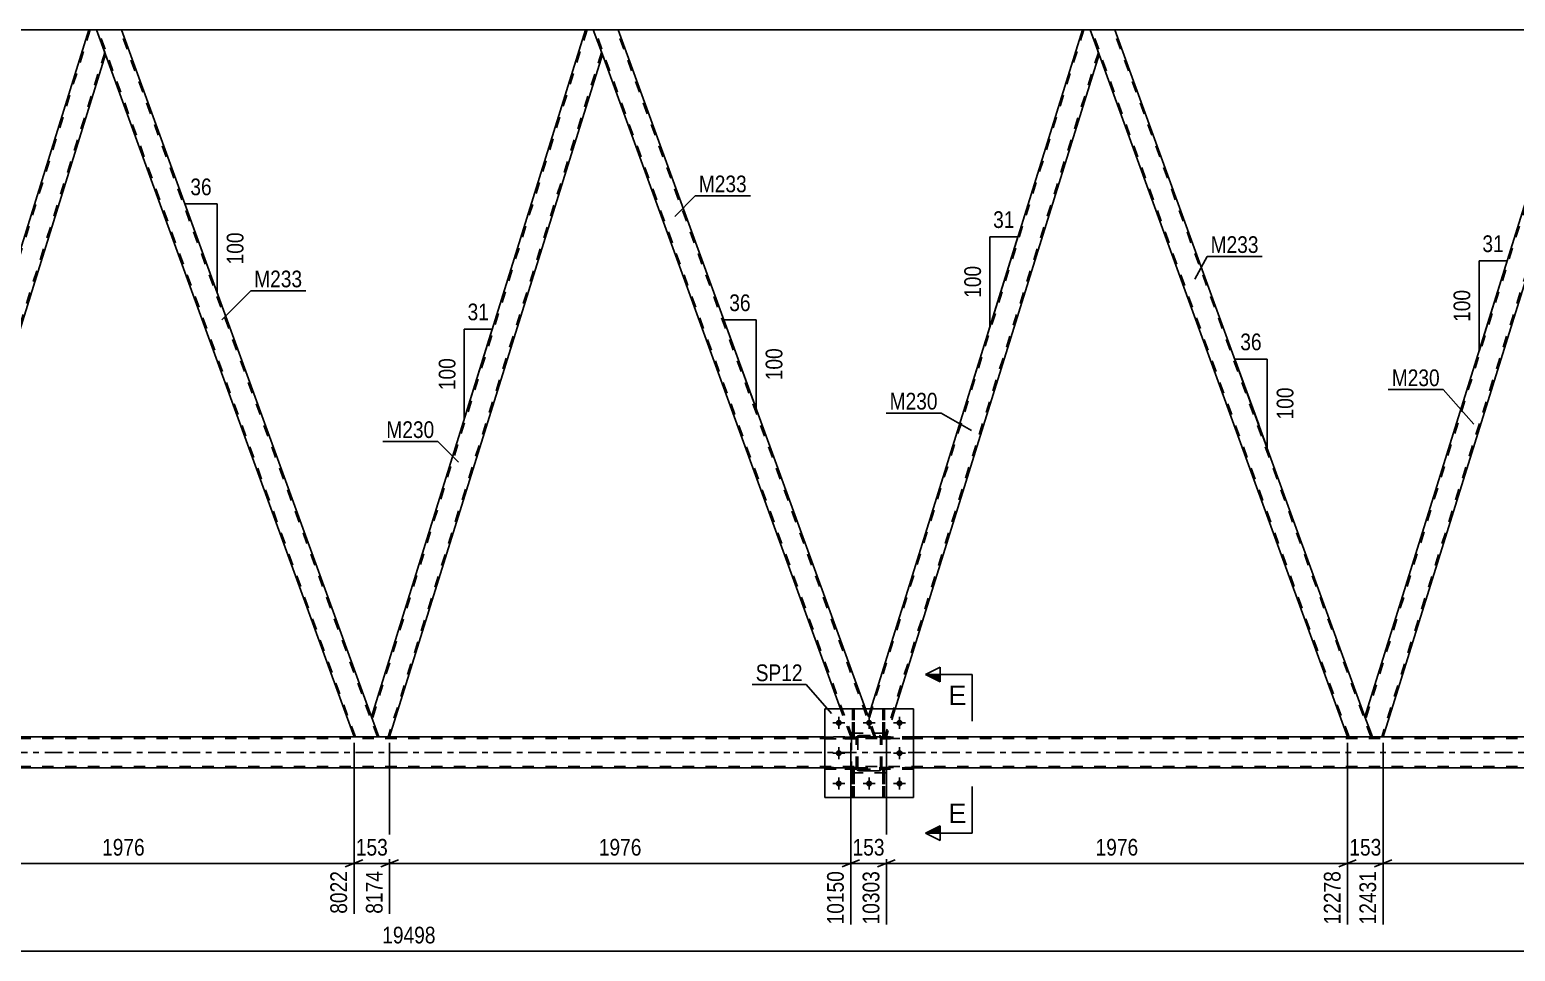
# Model space of a CAD drawing. Header units: millimetres. Extents: x 0 to 841, y 0 to 594.
# Drawn here: x 346.2 to 600.8, y 294.3 to 452.3 of the extents above; entities that cross this region are included whole.
import ezdxf

# ---------------------------------------------------------------- set-up
doc = ezdxf.new("R2010")
doc.units = ezdxf.units.MM
doc.linetypes.add('DXK_LINE_DOT2', pattern=[3.9198, 1.9599, -1.9599])
doc.linetypes.add('DXK_LINE_DOT3', pattern=[5.9187, 2.979, -0.9799, 0.9799, -0.9799])
doc.styles.add('Arial', font='ARIAL.TTF', dxfattribs={"height": 0.2})
doc.styles.add('Arial Narrow', font='ARIALN.TTF', dxfattribs={"height": 0.2})

# ---------------------------------------------------------------- blocks, each defined once
blk = doc.blocks.new('Part-389786769-2456 - 2334')
at = {"color": 2, "linetype": 'Continuous'}
for p, q in [((356.36, 452.26), (319.66, 334.51)), ((357.68, 452.26), (356.36, 452.26)), ((359.23, 448.01), (357.68, 452.26)), ((359.23, 448.01), (322.77, 331.04)), ((320.92, 331.04), (319.66, 334.51)), ((319.66, 334.51), (319.66, 334.51))]:
    blk.add_line(p, q, dxfattribs=at)
at = {"color": 7, "linetype": 'DXK_LINE_DOT2'}
for p, q in [((356.61, 452.26), (319.79, 334.14)), ((359.09, 448.38), (322.51, 331.04)), ((320.92, 331.04), (319.66, 334.51)), ((322.77, 331.04), (320.92, 331.04)), ((322.26, 331.04), (320.92, 331.04)), ((322.62, 331.04), (322.26, 331.04))]:
    blk.add_line(p, q, dxfattribs=at)
blk = doc.blocks.new('Part-389786769-2392 - 2334')
at = {"color": 2, "linetype": 'Continuous'}
for p, q in [((497.68, 335.86), (482.48, 335.86)), ((482.48, 320.66), (482.48, 335.86)), ((497.68, 320.66), (497.68, 335.86)), ((497.68, 320.66), (482.48, 320.66))]:
    blk.add_line(p, q, dxfattribs=at)
blk = doc.blocks.new('Part-389786769-2345 - 2334')
at = {"color": 2, "linetype": 'Continuous'}
blk.add_line((487.21, 335.87), (487.53, 335.87), dxfattribs=at)
at = {"color": 7, "linetype": 'DXK_LINE_DOT2'}
for p, q in [((487.21, 331.62), (487.21, 335.87)), ((487.21, 331.02), (487.21, 335.86)), ((487.53, 335.87), (487.53, 331.62)), ((487.53, 335.86), (487.53, 331.02)), ((487.21, 331.02), (487.21, 331.62)), ((487.21, 331.62), (487.53, 331.62)), ((487.21, 331.02), (487.21, 331.02)), ((487.53, 331.02), (487.21, 331.02)), ((487.53, 331.62), (487.53, 331.02))]:
    blk.add_line(p, q, dxfattribs=at)
blk = doc.blocks.new('Part-389786769-2531 - 2334')
at = {"color": 7, "linetype": 'DXK_LINE_DOT2'}
for p, q in [((488.18, 331.23), (488.36, 331.26)), ((488.36, 331.26), (488.18, 331.23)), ((488.19, 330.95), (488.27, 331.01)), ((488.36, 331.02), (488.27, 331.01)), ((488.36, 331.26), (491.8, 331.26)), ((488.36, 331.26), (488.36, 331.26)), ((488.36, 331.26), (491.8, 331.26)), ((488.36, 331.02), (491.8, 331.02)), ((488.36, 331.02), (488.36, 331.02)), ((488.36, 331.02), (491.8, 331.02)), ((491.8, 331.26), (491.8, 331.26)), ((491.8, 331.26), (491.99, 331.23)), ((491.99, 331.23), (491.8, 331.26)), ((491.8, 331.02), (491.8, 331.02)), ((491.8, 331.02), (491.89, 331.01)), ((491.89, 331.01), (491.8, 331.02)), ((491.89, 331.01), (491.97, 330.95)), ((491.97, 330.95), (491.89, 331.01)), ((487.88, 330.78), (487.92, 330.97)), ((487.92, 330.97), (487.88, 330.78)), ((487.88, 325.74), (487.88, 330.78)), ((487.88, 330.78), (487.88, 330.78)), ((487.88, 325.74), (487.88, 330.78)), ((488.12, 330.78), (488.14, 330.88)), ((488.14, 330.88), (488.12, 330.78)), ((488.12, 325.74), (488.12, 330.78)), ((488.12, 330.78), (488.12, 330.78)), ((488.12, 330.78), (488.12, 325.74)), ((488.14, 330.88), (488.19, 330.95)), ((488.19, 330.95), (488.14, 330.88)), ((491.97, 330.95), (492.02, 330.88)), ((492.02, 330.88), (491.97, 330.95)), ((492.02, 330.88), (492.04, 330.78)), ((492.04, 330.78), (492.02, 330.88)), ((492.04, 325.74), (492.04, 330.78)), ((492.04, 330.78), (492.04, 330.78)), ((492.04, 325.74), (492.04, 330.78)), ((492.25, 330.97), (492.28, 330.78)), ((492.28, 330.78), (492.25, 330.97)), ((492.28, 325.74), (492.28, 330.78)), ((492.28, 330.78), (492.28, 330.78)), ((492.28, 325.74), (492.28, 330.78)), ((487.88, 325.74), (487.88, 325.74)), ((487.92, 325.56), (487.88, 325.74)), ((487.88, 325.74), (487.92, 325.56)), ((488.12, 325.74), (488.12, 325.74)), ((488.14, 325.65), (488.12, 325.74)), ((488.12, 325.74), (488.14, 325.65)), ((488.19, 325.58), (488.14, 325.65)), ((488.14, 325.65), (488.19, 325.58)), ((488.36, 325.26), (488.18, 325.3)), ((488.18, 325.3), (488.36, 325.26)), ((488.27, 325.52), (488.19, 325.58)), ((488.19, 325.58), (488.27, 325.52)), ((488.36, 325.5), (488.27, 325.52)), ((488.27, 325.52), (488.36, 325.5)), ((488.36, 325.5), (491.8, 325.5)), ((488.36, 325.5), (488.36, 325.5)), ((488.36, 325.5), (491.8, 325.5)), ((488.36, 325.26), (491.8, 325.26)), ((488.36, 325.26), (488.36, 325.26)), ((491.8, 325.26), (488.36, 325.26)), ((491.89, 325.52), (491.8, 325.5)), ((491.8, 325.5), (491.8, 325.5)), ((491.99, 325.3), (491.8, 325.26)), ((491.8, 325.26), (491.99, 325.3)), ((491.8, 325.26), (491.8, 325.26)), ((491.97, 325.58), (491.89, 325.52)), ((492.02, 325.65), (491.97, 325.58)), ((491.97, 325.58), (492.02, 325.65)), ((492.04, 325.74), (492.02, 325.65)), ((492.02, 325.65), (492.04, 325.74)), ((492.04, 325.74), (492.04, 325.74)), ((492.28, 325.74), (492.25, 325.56)), ((492.25, 325.56), (492.28, 325.74)), ((492.28, 325.74), (492.28, 325.74))]:
    blk.add_line(p, q, dxfattribs=at)
at = {"color": 7, "linetype": 'DXK_LINE_DOT3'}
blk.add_line((490.08, 328.26), (490.08, 328.26), dxfattribs=at)
at = {"color": 7, "linetype": 'DXK_LINE_DOT2'}
for centre, start, end in [((488.36, 330.78), 112.5, 157.5), ((488.36, 330.78), 112.5, 157.5), ((491.8, 330.78), 22.5, 67.5), ((491.8, 330.78), 22.5, 67.5), ((488.36, 325.74), 202.5, 247.5), ((488.36, 325.74), 202.5, 247.5), ((491.8, 325.74), 292.5, 337.5), ((491.8, 325.74), 292.5, 337.5)]:
    blk.add_arc(centre, 0.48, start, end, dxfattribs=at)
blk = doc.blocks.new('Part-389786769-2341 - 2334')
at = {"color": 7, "linetype": 'DXK_LINE_DOT2'}
for p, q in [((487.53, 331.03), (482.48, 331.03)), ((482.48, 331.03), (482.48, 330.71)), ((487.88, 331.03), (487.28, 331.03)), ((487.28, 330.71), (487.28, 331.03)), ((487.88, 330.71), (487.88, 331.03)), ((487.88, 330.71), (487.88, 331.03)), ((482.48, 330.71), (487.88, 330.71)), ((487.28, 330.71), (487.88, 330.71))]:
    blk.add_line(p, q, dxfattribs=at)
blk = doc.blocks.new('Part-389786769-2342 - 2334')
at = {"color": 7, "linetype": 'DXK_LINE_DOT2'}
for p, q in [((487.88, 325.83), (482.48, 325.83)), ((482.48, 325.83), (482.48, 325.51)), ((482.48, 325.51), (487.88, 325.51)), ((487.28, 325.83), (487.88, 325.83)), ((487.28, 325.51), (487.28, 325.83)), ((487.28, 325.51), (487.88, 325.51)), ((487.88, 325.51), (487.88, 325.83)), ((487.88, 325.51), (487.88, 325.83))]:
    blk.add_line(p, q, dxfattribs=at)
blk = doc.blocks.new('Part-389786769-2348 - 2334')
at = {"color": 2, "linetype": 'Continuous'}
blk.add_line((492.41, 335.87), (492.73, 335.87), dxfattribs=at)
at = {"color": 7, "linetype": 'DXK_LINE_DOT2'}
for p, q in [((492.41, 331.62), (492.41, 335.87)), ((492.41, 331.02), (492.41, 335.86)), ((492.73, 335.87), (492.73, 331.62)), ((492.73, 335.86), (492.73, 331.02)), ((492.41, 331.02), (492.41, 331.62)), ((492.41, 331.62), (492.73, 331.62)), ((492.41, 331.02), (492.41, 331.02)), ((492.73, 331.02), (492.41, 331.02)), ((492.73, 331.62), (492.73, 331.02))]:
    blk.add_line(p, q, dxfattribs=at)
blk = doc.blocks.new('Part-389786769-2351 - 2334')
at = {"color": 7, "linetype": 'DXK_LINE_DOT2'}
for p, q in [((487.53, 325.5), (487.21, 325.5)), ((487.21, 324.9), (487.21, 325.5)), ((487.21, 320.67), (487.21, 325.5)), ((487.53, 324.9), (487.21, 324.9)), ((487.21, 320.67), (487.21, 324.9)), ((487.53, 325.5), (487.53, 325.5)), ((487.53, 325.5), (487.53, 324.9)), ((487.53, 320.67), (487.53, 325.5)), ((487.53, 324.9), (487.53, 320.67)), ((487.53, 320.67), (487.21, 320.67))]:
    blk.add_line(p, q, dxfattribs=at)
blk = doc.blocks.new('Part-389786769-2353 - 2334')
at = {"color": 7, "linetype": 'DXK_LINE_DOT2'}
for p, q in [((497.68, 331.03), (492.28, 331.03)), ((492.28, 330.71), (492.28, 331.03)), ((492.28, 330.71), (492.28, 331.03)), ((492.88, 330.71), (492.88, 331.03)), ((497.68, 331.03), (497.68, 330.71)), ((492.88, 330.71), (492.28, 330.71)), ((497.68, 330.71), (492.28, 330.71))]:
    blk.add_line(p, q, dxfattribs=at)
blk = doc.blocks.new('Part-389786769-2354 - 2334')
at = {"color": 7, "linetype": 'DXK_LINE_DOT2'}
for p, q in [((492.88, 325.83), (492.28, 325.83)), ((492.28, 325.83), (497.68, 325.83)), ((492.28, 325.51), (492.28, 325.83)), ((492.28, 325.51), (492.28, 325.83)), ((492.88, 325.51), (492.28, 325.51)), ((497.68, 325.51), (492.28, 325.51)), ((492.88, 325.51), (492.88, 325.83)), ((497.68, 325.83), (497.68, 325.51))]:
    blk.add_line(p, q, dxfattribs=at)
blk = doc.blocks.new('Part-389786769-2355 - 2334')
at = {"color": 7, "linetype": 'DXK_LINE_DOT2'}
for p, q in [((487.88, 331.03), (482.48, 331.03)), ((482.48, 331.03), (482.48, 330.71)), ((487.28, 330.71), (487.28, 331.03)), ((487.88, 330.71), (487.88, 331.03)), ((487.88, 330.71), (487.88, 331.03)), ((487.88, 330.71), (482.48, 330.71))]:
    blk.add_line(p, q, dxfattribs=at)
blk = doc.blocks.new('Part-389786769-2486 - 2334')
at = {"color": 7, "linetype": 'DXK_LINE_DOT2'}
for p, q in [((487.08, 324.87), (487.08, 331.67)), ((487.08, 331.67), (493.08, 331.67)), ((493.08, 324.87), (493.08, 331.67)), ((487.08, 324.87), (493.08, 324.87))]:
    blk.add_line(p, q, dxfattribs=at)
blk = doc.blocks.new('Part-389786769-2422 - 2334')
at = {"color": 2, "linetype": 'Continuous'}
for p, q in [((482.48, 331.04), (242.27, 331.04)), ((652.75, 331.04), (497.68, 331.04)), ((482.48, 325.76), (242.27, 325.76)), ((652.75, 325.76), (497.68, 325.76))]:
    blk.add_line(p, q, dxfattribs=at)
at = {"color": 7, "linetype": 'DXK_LINE_DOT2'}
for p, q in [((497.68, 331.04), (482.48, 331.04)), ((765.82, 330.8), (94.28, 330.8)), ((765.82, 326), (94.28, 326)), ((497.68, 325.76), (482.48, 325.76))]:
    blk.add_line(p, q, dxfattribs=at)
at = {"color": 7, "linetype": 'DXK_LINE_DOT3'}
blk.add_line((94.28, 328.4), (765.82, 328.4), dxfattribs=at)
blk = doc.blocks.new('Part-389786769-2360 - 2334')
at = {"color": 7, "linetype": 'DXK_LINE_DOT2'}
for p, q in [((492.28, 325.51), (492.28, 325.83)), ((492.28, 325.83), (497.68, 325.83)), ((492.28, 325.51), (492.28, 325.83)), ((497.68, 325.51), (492.28, 325.51)), ((492.88, 325.51), (492.88, 325.83)), ((497.68, 325.83), (497.68, 325.51))]:
    blk.add_line(p, q, dxfattribs=at)
blk = doc.blocks.new('Part-389786769-2371 - 2334')
at = {"color": 2, "linetype": 'Continuous'}
for p, q in [((441.49, 452.26), (404.79, 334.51)), ((442.81, 452.26), (441.49, 452.26)), ((444.36, 448.01), (442.81, 452.26)), ((444.36, 448.01), (407.9, 331.04)), ((406.06, 331.04), (404.79, 334.51)), ((404.79, 334.51), (404.79, 334.51))]:
    blk.add_line(p, q, dxfattribs=at)
at = {"color": 7, "linetype": 'DXK_LINE_DOT2'}
for p, q in [((441.75, 452.26), (404.93, 334.14)), ((444.22, 448.38), (407.65, 331.04)), ((406.06, 331.04), (404.79, 334.51)), ((407.9, 331.04), (406.06, 331.04)), ((407.4, 331.04), (406.06, 331.04)), ((407.75, 331.04), (407.4, 331.04))]:
    blk.add_line(p, q, dxfattribs=at)
blk = doc.blocks.new('Part-389786769-2376 - 2334')
at = {"color": 2, "linetype": 'Continuous'}
for p, q in [((447.07, 452.26), (442.81, 452.26)), ((489.43, 335.86), (447.07, 452.26)), ((485.18, 335.86), (444.36, 448.01))]:
    blk.add_line(p, q, dxfattribs=at)
at = {"color": 7, "linetype": 'DXK_LINE_DOT2'}
for p, q in [((442.81, 452.26), (444.36, 448.01)), ((487.19, 331.04), (443.07, 452.26)), ((490.93, 331.04), (446.81, 452.26)), ((486.93, 331.04), (485.18, 335.86)), ((491.19, 331.04), (489.43, 335.86)), ((491.19, 331.04), (486.93, 331.04)), ((490.68, 331.04), (487.44, 331.04))]:
    blk.add_line(p, q, dxfattribs=at)
blk = doc.blocks.new('Part-389786769-2377 - 2334')
at = {"color": 7, "linetype": 'DXK_LINE_DOT2'}
for p, q in [((482.48, 335.86), (497.68, 335.86)), ((482.48, 335.86), (482.48, 320.66)), ((497.68, 335.86), (497.68, 320.66)), ((482.48, 320.66), (497.68, 320.66))]:
    blk.add_line(p, q, dxfattribs=at)
blk = doc.blocks.new('Part-389786769-2393 - 2334')
at = {"color": 7, "linetype": 'DXK_LINE_DOT2'}
for p, q in [((492.28, 330.71), (492.28, 331.03)), ((492.28, 331.03), (497.68, 331.03)), ((492.28, 330.71), (492.28, 331.03)), ((492.88, 330.71), (492.88, 331.03)), ((497.68, 331.03), (497.68, 330.71)), ((497.68, 330.71), (492.28, 330.71))]:
    blk.add_line(p, q, dxfattribs=at)
blk = doc.blocks.new('Part-389786769-2507 - 2334')
at = {"color": 2, "linetype": 'Continuous'}
for p, q in [((532.2, 452.26), (527.95, 452.26)), ((575.06, 334.51), (532.2, 452.26)), ((572.07, 331.04), (529.49, 448.01))]:
    blk.add_line(p, q, dxfattribs=at)
at = {"color": 7, "linetype": 'DXK_LINE_DOT2'}
for p, q in [((527.95, 452.26), (529.49, 448.01)), ((572.32, 331.04), (528.2, 452.26)), ((576.07, 331.04), (531.95, 452.26)), ((576.32, 331.04), (575.06, 334.51)), ((576.32, 331.04), (572.07, 331.04)), ((575.81, 331.04), (572.58, 331.04))]:
    blk.add_line(p, q, dxfattribs=at)
blk = doc.blocks.new('Part-389786769-2443 - 2334')
at = {"color": 2, "linetype": 'Continuous'}
for p, q in [((611.76, 452.26), (575.06, 334.51)), ((613.08, 452.26), (611.76, 452.26)), ((614.63, 448.01), (613.08, 452.26)), ((614.63, 448.01), (578.17, 331.04)), ((576.32, 331.04), (575.06, 334.51)), ((575.06, 334.51), (575.06, 334.51))]:
    blk.add_line(p, q, dxfattribs=at)
at = {"color": 7, "linetype": 'DXK_LINE_DOT2'}
for p, q in [((612.01, 452.26), (575.2, 334.14)), ((614.49, 448.38), (577.92, 331.04)), ((576.32, 331.04), (575.06, 334.51)), ((578.17, 331.04), (576.32, 331.04)), ((577.67, 331.04), (576.32, 331.04)), ((578.02, 331.04), (577.67, 331.04))]:
    blk.add_line(p, q, dxfattribs=at)
blk = doc.blocks.new('Part-389786769-2451 - 2334')
at = {"color": 2, "linetype": 'Continuous'}
for p, q in [((361.93, 452.26), (357.68, 452.26)), ((404.79, 334.51), (361.93, 452.26)), ((401.8, 331.04), (359.23, 448.01))]:
    blk.add_line(p, q, dxfattribs=at)
at = {"color": 7, "linetype": 'DXK_LINE_DOT2'}
for p, q in [((357.68, 452.26), (359.23, 448.01)), ((402.05, 331.04), (357.93, 452.26)), ((405.8, 331.04), (361.68, 452.26)), ((406.06, 331.04), (404.79, 334.51)), ((406.06, 331.04), (401.8, 331.04)), ((405.54, 331.04), (402.31, 331.04))]:
    blk.add_line(p, q, dxfattribs=at)
blk = doc.blocks.new('Part-389786769-2535 - 2334')
at = {"color": 7, "linetype": 'DXK_LINE_DOT2'}
for p, q in [((492.41, 325.5), (492.41, 325.5)), ((492.41, 325.5), (492.41, 324.9)), ((492.41, 320.67), (492.41, 325.5)), ((492.41, 325.5), (492.73, 325.5)), ((492.41, 324.9), (492.41, 320.67)), ((492.41, 324.9), (492.73, 324.9)), ((492.73, 324.9), (492.73, 325.5)), ((492.73, 320.67), (492.73, 325.5)), ((492.73, 320.67), (492.73, 324.9)), ((492.41, 320.67), (492.73, 320.67))]:
    blk.add_line(p, q, dxfattribs=at)
blk = doc.blocks.new('Part-389786769-2484 - 2334')
at = {"color": 7, "linetype": 'DXK_LINE_DOT2'}
for p, q in [((488.18, 331.23), (488.36, 331.26)), ((488.36, 331.26), (488.18, 331.23)), ((488.19, 330.95), (488.27, 331.01)), ((488.36, 331.02), (488.27, 331.01)), ((488.36, 331.26), (491.8, 331.26)), ((488.36, 331.26), (488.36, 331.26)), ((488.36, 331.26), (491.8, 331.26)), ((488.36, 331.02), (491.8, 331.02)), ((488.36, 331.02), (488.36, 331.02)), ((488.36, 331.02), (491.8, 331.02)), ((491.8, 331.26), (491.8, 331.26)), ((491.8, 331.26), (491.99, 331.23)), ((491.99, 331.23), (491.8, 331.26)), ((491.8, 331.02), (491.8, 331.02)), ((491.8, 331.02), (491.89, 331.01)), ((491.89, 331.01), (491.8, 331.02)), ((491.89, 331.01), (491.97, 330.95)), ((491.97, 330.95), (491.89, 331.01)), ((487.88, 330.78), (487.92, 330.97)), ((487.92, 330.97), (487.88, 330.78)), ((487.88, 325.74), (487.88, 330.78)), ((487.88, 330.78), (487.88, 330.78)), ((487.88, 325.74), (487.88, 330.78)), ((488.12, 330.78), (488.14, 330.88)), ((488.14, 330.88), (488.12, 330.78)), ((488.12, 325.74), (488.12, 330.78)), ((488.12, 330.78), (488.12, 330.78)), ((488.12, 330.78), (488.12, 325.74)), ((488.14, 330.88), (488.19, 330.95)), ((488.19, 330.95), (488.14, 330.88)), ((491.97, 330.95), (492.02, 330.88)), ((492.02, 330.88), (491.97, 330.95)), ((492.02, 330.88), (492.04, 330.78)), ((492.04, 330.78), (492.02, 330.88)), ((492.04, 325.74), (492.04, 330.78)), ((492.04, 330.78), (492.04, 330.78)), ((492.04, 325.74), (492.04, 330.78)), ((492.25, 330.97), (492.28, 330.78)), ((492.28, 330.78), (492.25, 330.97)), ((492.28, 325.74), (492.28, 330.78)), ((492.28, 330.78), (492.28, 330.78)), ((492.28, 325.74), (492.28, 330.78)), ((487.88, 325.74), (487.88, 325.74)), ((487.92, 325.56), (487.88, 325.74)), ((487.88, 325.74), (487.92, 325.56)), ((488.12, 325.74), (488.12, 325.74)), ((488.14, 325.65), (488.12, 325.74)), ((488.12, 325.74), (488.14, 325.65)), ((488.19, 325.58), (488.14, 325.65)), ((488.14, 325.65), (488.19, 325.58)), ((488.36, 325.26), (488.18, 325.3)), ((488.18, 325.3), (488.36, 325.26)), ((488.27, 325.52), (488.19, 325.58)), ((488.19, 325.58), (488.27, 325.52)), ((488.36, 325.5), (488.27, 325.52)), ((488.27, 325.52), (488.36, 325.5)), ((488.36, 325.5), (491.8, 325.5)), ((488.36, 325.5), (488.36, 325.5)), ((488.36, 325.5), (491.8, 325.5)), ((488.36, 325.26), (491.8, 325.26)), ((488.36, 325.26), (488.36, 325.26)), ((491.8, 325.26), (488.36, 325.26)), ((491.89, 325.52), (491.8, 325.5)), ((491.8, 325.5), (491.8, 325.5)), ((491.99, 325.3), (491.8, 325.26)), ((491.8, 325.26), (491.99, 325.3)), ((491.8, 325.26), (491.8, 325.26)), ((491.97, 325.58), (491.89, 325.52)), ((492.02, 325.65), (491.97, 325.58)), ((491.97, 325.58), (492.02, 325.65)), ((492.04, 325.74), (492.02, 325.65)), ((492.02, 325.65), (492.04, 325.74)), ((492.04, 325.74), (492.04, 325.74)), ((492.28, 325.74), (492.25, 325.56)), ((492.25, 325.56), (492.28, 325.74)), ((492.28, 325.74), (492.28, 325.74))]:
    blk.add_line(p, q, dxfattribs=at)
at = {"color": 7, "linetype": 'DXK_LINE_DOT3'}
blk.add_line((490.08, 328.26), (490.08, 328.26), dxfattribs=at)
at = {"color": 7, "linetype": 'DXK_LINE_DOT2'}
for centre, start, end in [((488.36, 330.78), 112.5, 157.5), ((488.36, 330.78), 112.5, 157.5), ((491.8, 330.78), 22.5, 67.5), ((491.8, 330.78), 22.5, 67.5), ((488.36, 325.74), 202.5, 247.5), ((488.36, 325.74), 202.5, 247.5), ((491.8, 325.74), 292.5, 337.5), ((491.8, 325.74), 292.5, 337.5)]:
    blk.add_arc(centre, 0.48, start, end, dxfattribs=at)
blk = doc.blocks.new('Part-389786769-2485 - 2334')
at = {"color": 7, "linetype": 'DXK_LINE_DOT2'}
for p, q in [((487.08, 324.87), (487.08, 331.67)), ((487.08, 331.67), (493.08, 331.67)), ((493.08, 324.87), (493.08, 331.67)), ((487.08, 324.87), (493.08, 324.87))]:
    blk.add_line(p, q, dxfattribs=at)
blk = doc.blocks.new('Part-389786769-2512 - 2334')
at = {"color": 7, "linetype": 'DXK_LINE_DOT2'}
for p, q in [((526.88, 452.26), (490.06, 334.14)), ((529.36, 448.38), (492.78, 331.04)), ((489.93, 334.51), (490.35, 335.86)), ((491.19, 331.04), (489.93, 334.51)), ((491.19, 331.04), (489.93, 334.51)), ((494.54, 335.86), (493.03, 331.04)), ((493.03, 331.04), (491.19, 331.04)), ((492.53, 331.04), (491.19, 331.04)), ((492.89, 331.04), (492.53, 331.04))]:
    blk.add_line(p, q, dxfattribs=at)
at = {"color": 2, "linetype": 'Continuous'}
for p, q in [((526.63, 452.26), (490.35, 335.86)), ((527.95, 452.26), (526.63, 452.26)), ((529.49, 448.01), (527.95, 452.26)), ((529.49, 448.01), (494.54, 335.86))]:
    blk.add_line(p, q, dxfattribs=at)
blk = doc.blocks.new('Part-389786769-2513 - 2334')
at = {"color": 7, "linetype": 'DXK_LINE_DOT2'}
for p, q in [((487.88, 325.83), (482.48, 325.83)), ((482.48, 325.83), (482.48, 325.51)), ((487.88, 325.51), (482.48, 325.51)), ((487.28, 325.51), (487.28, 325.83)), ((487.88, 325.51), (487.88, 325.83)), ((487.88, 325.51), (487.88, 325.83))]:
    blk.add_line(p, q, dxfattribs=at)
blk = doc.blocks.new('Part-389786769-2518 - 2334')
at = {"color": 2, "linetype": 'Continuous'}
for p, q in [((356.36, 452.26), (276.8, 452.26)), ((441.49, 452.26), (361.93, 452.26)), ((526.63, 452.26), (447.07, 452.26)), ((611.76, 452.26), (532.2, 452.26))]:
    blk.add_line(p, q, dxfattribs=at)
at = {"color": 7, "linetype": 'DXK_LINE_DOT2'}
for p, q in [((361.93, 452.26), (356.36, 452.26)), ((447.07, 452.26), (441.49, 452.26)), ((532.2, 452.26), (526.63, 452.26))]:
    blk.add_line(p, q, dxfattribs=at)
blk = doc.blocks.new('Part-389786769-2538 - 2334')
at = {"color": 7, "linetype": 'DXK_LINE_DOT2'}
for p, q in [((487.21, 325.5), (487.21, 325.5)), ((487.21, 325.5), (487.21, 324.9)), ((487.21, 320.67), (487.21, 325.5)), ((487.21, 325.5), (487.53, 325.5)), ((487.21, 324.9), (487.21, 320.67)), ((487.21, 324.9), (487.53, 324.9)), ((487.53, 324.9), (487.53, 325.5)), ((487.53, 320.67), (487.53, 325.5)), ((487.53, 320.67), (487.53, 324.9)), ((487.21, 320.67), (487.53, 320.67))]:
    blk.add_line(p, q, dxfattribs=at)
blk = doc.blocks.new('Part-389786769-2541 - 2334')
at = {"color": 7, "linetype": 'DXK_LINE_DOT2'}
for p, q in [((492.73, 335.87), (492.41, 335.87)), ((492.41, 335.87), (492.41, 331.62)), ((492.41, 335.86), (492.41, 331.02)), ((492.73, 331.62), (492.73, 335.87)), ((492.73, 335.87), (492.73, 331.02)), ((492.73, 331.62), (492.41, 331.62)), ((492.41, 331.62), (492.41, 331.02)), ((492.73, 331.02), (492.41, 331.02)), ((492.73, 331.02), (492.73, 331.62)), ((492.73, 331.02), (492.73, 331.02))]:
    blk.add_line(p, q, dxfattribs=at)
blk = doc.blocks.new('Part-389786769-2544 - 2334')
at = {"color": 7, "linetype": 'DXK_LINE_DOT2'}
for p, q in [((487.53, 335.87), (487.21, 335.87)), ((487.21, 335.87), (487.21, 331.62)), ((487.21, 335.87), (487.21, 331.02)), ((487.53, 331.62), (487.53, 335.87)), ((487.53, 331.02), (487.53, 335.86)), ((487.53, 331.62), (487.21, 331.62)), ((487.21, 331.62), (487.21, 331.02)), ((487.53, 331.02), (487.21, 331.02)), ((487.53, 331.02), (487.53, 331.62)), ((487.53, 331.02), (487.53, 331.02))]:
    blk.add_line(p, q, dxfattribs=at)
blk = doc.blocks.new('Part-389786769-2552 - 2334')
at = {"color": 7, "linetype": 'DXK_LINE_DOT2'}
for p, q in [((492.73, 325.5), (492.41, 325.5)), ((492.41, 324.9), (492.41, 325.5)), ((492.41, 320.67), (492.41, 325.5)), ((492.73, 324.9), (492.41, 324.9)), ((492.41, 320.67), (492.41, 324.9)), ((492.73, 325.5), (492.73, 325.5)), ((492.73, 325.5), (492.73, 324.9)), ((492.73, 320.67), (492.73, 325.5)), ((492.73, 324.9), (492.73, 320.67)), ((492.73, 320.67), (492.41, 320.67))]:
    blk.add_line(p, q, dxfattribs=at)
blk = doc.blocks.new('Bolt-389786769-2591 - 2334')
at = {"color": 1, "linetype": 'Continuous'}
for p, q in [((484.88, 334.5), (484.88, 333.81)), ((490.08, 334.5), (490.08, 333.81)), ((495.28, 334.5), (495.28, 333.81)), ((483.84, 333.46), (484.53, 333.46)), ((484.88, 332.42), (484.88, 333.12)), ((485.92, 333.46), (485.23, 333.46)), ((489.04, 333.46), (489.73, 333.46)), ((490.08, 332.42), (490.08, 333.12)), ((491.12, 333.46), (490.43, 333.46)), ((494.24, 333.46), (494.93, 333.46)), ((495.28, 332.42), (495.28, 333.12)), ((496.32, 333.46), (495.63, 333.46)), ((484.88, 329.3), (484.88, 328.61)), ((495.28, 329.3), (495.28, 328.61)), ((483.84, 328.26), (484.53, 328.26)), ((484.88, 327.22), (484.88, 327.92)), ((485.92, 328.26), (485.23, 328.26)), ((494.24, 328.26), (494.93, 328.26)), ((495.28, 327.22), (495.28, 327.92)), ((496.32, 328.26), (495.63, 328.26)), ((484.88, 324.1), (484.88, 323.41)), ((490.08, 324.1), (490.08, 323.41)), ((495.28, 324.1), (495.28, 323.41)), ((483.84, 323.06), (484.53, 323.06)), ((484.88, 322.02), (484.88, 322.72)), ((485.92, 323.06), (485.23, 323.06)), ((489.04, 323.06), (489.73, 323.06)), ((490.08, 322.02), (490.08, 322.72)), ((491.12, 323.06), (490.43, 323.06)), ((494.24, 323.06), (494.93, 323.06)), ((495.28, 322.02), (495.28, 322.72)), ((496.32, 323.06), (495.63, 323.06))]:
    blk.add_line(p, q, dxfattribs=at)
blk = doc.blocks.new('Bolt-389786769-2592 - 2334')
at = {"linetype": 'Continuous'}
for points in [[(485.4, 333.46, -1), (484.36, 333.46, -1)], [(490.6, 333.46, -1), (489.56, 333.46, -1)], [(495.8, 333.46, -1), (494.76, 333.46, -1)], [(485.4, 328.26, -1), (484.36, 328.26, -1)], [(495.8, 328.26, -1), (494.76, 328.26, -1)], [(485.4, 323.06, -1), (484.36, 323.06, -1)], [(490.6, 323.06, -1), (489.56, 323.06, -1)], [(495.8, 323.06, -1), (494.76, 323.06, -1)]]:
    blk.add_hatch(color=1, dxfattribs=at).paths.add_polyline_path(points)
at = {"color": 1, "linetype": 'Continuous'}
for p, q in [((484.88, 334.5), (484.88, 332.42)), ((490.08, 334.5), (490.08, 332.42)), ((495.28, 334.5), (495.28, 332.42)), ((485.92, 333.46), (483.84, 333.46)), ((491.12, 333.46), (489.04, 333.46)), ((496.32, 333.46), (494.24, 333.46)), ((484.88, 329.3), (484.88, 327.22)), ((495.28, 329.3), (495.28, 327.22)), ((485.92, 328.26), (483.84, 328.26)), ((496.32, 328.26), (494.24, 328.26)), ((484.88, 324.1), (484.88, 322.02)), ((490.08, 324.1), (490.08, 322.02)), ((495.28, 324.1), (495.28, 322.02)), ((485.92, 323.06), (483.84, 323.06)), ((491.12, 323.06), (489.04, 323.06)), ((496.32, 323.06), (494.24, 323.06))]:
    blk.add_line(p, q, dxfattribs=at)
blk = doc.blocks.new('AngleDimension-389786769-10034 - 2334')
at = {"color": 7, "linetype": 'Continuous'}
for p, q in [((420.68, 400.96), (425.5, 400.96)), ((420.68, 385.49), (425.5, 400.96)), ((420.68, 385.49), (420.68, 400.96)), ((420.7, 385.55), (420.68, 385.49))]:
    blk.add_line(p, q, dxfattribs=at)
at = {"color": 0}
for points in [[(425.52, 401.86), (425.52, 406.06), (420.66, 406.06), (420.66, 401.86)], [(419.78, 396.57), (415.58, 396.57), (415.58, 389.88), (419.78, 389.88)]]:
    blk.add_wipeout(points, dxfattribs=at)
at = {"color": 3, "style": 'Arial Narrow'}
blk.add_text('31', height=2.863, dxfattribs=at).set_placement((421.26, 402.46))
blk.add_text('100', height=2.863, rotation=90.0002, dxfattribs=at).set_placement((419.18, 390.48))
blk = doc.blocks.new('StraightDimension-389786769-32025 - 2334')
at = {"color": 7, "linetype": 'Continuous'}
for p, q in [((572.07, 330.04), (572.07, 298.91)), ((578.17, 330.04), (578.17, 298.91)), ((570.57, 308.75), (573.57, 309.95)), ((572.07, 309.35), (578.17, 309.35)), ((579.67, 309.95), (576.67, 308.75))]:
    blk.add_line(p, q, dxfattribs=at)
at = {"color": 0}
blk.add_wipeout([(578.46, 310.1), (578.46, 314.3), (571.78, 314.3), (571.78, 310.1)], dxfattribs=at)
at = {"color": 0, "linetype": 'Continuous'}
blk.add_wipeout([(577.57, 308.65), (573.37, 308.65), (573.37, 298.31), (577.57, 298.31)], dxfattribs=at)
at = {"color": 3, "style": 'Arial Narrow'}
blk.add_text('153', height=2.863, dxfattribs=at).set_placement((572.38, 310.7))
at = {"color": 3, "linetype": 'Continuous', "style": 'Arial Narrow'}
blk.add_text('12431', height=2.863, rotation=90.0002, dxfattribs=at).set_placement((576.97, 298.91))
blk = doc.blocks.new('StraightDimension-389786769-32312 - 2334')
at = {"color": 7, "linetype": 'Continuous'}
blk.add_line((47.34, 294.3), (775.08, 294.3), dxfattribs=at)
at = {"color": 0}
blk.add_wipeout([(416.38, 295.05), (416.38, 299.25), (406.04, 299.25), (406.04, 295.05)], dxfattribs=at)
at = {"color": 3, "style": 'Arial Narrow'}
blk.add_text('19498', height=2.863, dxfattribs=at).set_placement((406.64, 295.65))
blk = doc.blocks.new('AngleDimension-389786769-10048 - 2334')
at = {"color": 7, "linetype": 'Continuous'}
for p, q in [((470.27, 388.51), (465.17, 402.53)), ((470.71, 402.53), (465.17, 402.53)), ((470.71, 387.31), (465.17, 402.53)), ((470.71, 387.31), (470.71, 402.53))]:
    blk.add_line(p, q, dxfattribs=at)
at = {"color": 0}
for points in [[(470.37, 403.43), (470.37, 407.63), (465.51, 407.63), (465.51, 403.43)], [(475.81, 398.26), (471.61, 398.26), (471.61, 391.58), (475.81, 391.58)]]:
    blk.add_wipeout(points, dxfattribs=at)
at = {"color": 3, "style": 'Arial Narrow'}
blk.add_text('36', height=2.863, dxfattribs=at).set_placement((466.11, 404.03))
blk.add_text('100', height=2.863, rotation=90.0002, dxfattribs=at).set_placement((475.21, 392.18))
blk = doc.blocks.new('AngleDimension-389786769-25480 - 2334')
at = {"color": 7, "linetype": 'Continuous'}
for p, q in [((556.84, 384.57), (552.75, 395.82)), ((558.29, 395.82), (552.75, 395.82)), ((558.29, 380.6), (552.75, 395.82)), ((558.29, 380.6), (558.29, 395.82))]:
    blk.add_line(p, q, dxfattribs=at)
at = {"color": 0}
for points in [[(557.95, 396.72), (557.95, 400.92), (553.09, 400.92), (553.09, 396.72)], [(563.39, 391.55), (559.19, 391.55), (559.19, 384.86), (563.39, 384.86)]]:
    blk.add_wipeout(points, dxfattribs=at)
at = {"color": 3, "style": 'Arial Narrow'}
blk.add_text('36', height=2.863, dxfattribs=at).set_placement((553.69, 397.32))
blk.add_text('100', height=2.863, rotation=90.0002, dxfattribs=at).set_placement((562.79, 385.46))
blk = doc.blocks.new('AngleDimension-389786769-10020 - 2334')
at = {"color": 7, "linetype": 'Continuous'}
for p, q in [((375.03, 416.27), (372.81, 422.39)), ((378.35, 422.39), (372.81, 422.39)), ((378.35, 407.17), (372.81, 422.39)), ((378.35, 407.17), (378.35, 422.39))]:
    blk.add_line(p, q, dxfattribs=at)
at = {"color": 0}
for points in [[(378.01, 423.29), (378.01, 427.49), (373.15, 427.49), (373.15, 423.29)], [(383.45, 418.12), (379.25, 418.12), (379.25, 411.44), (383.45, 411.44)]]:
    blk.add_wipeout(points, dxfattribs=at)
at = {"color": 3, "style": 'Arial Narrow'}
blk.add_text('36', height=2.863, dxfattribs=at).set_placement((373.75, 423.89))
blk.add_text('100', height=2.863, rotation=90.0002, dxfattribs=at).set_placement((382.85, 412.04))
blk = doc.blocks.new('AngleDimension-389786769-10062 - 2334')
at = {"color": 7, "linetype": 'Continuous'}
for p, q in [((510.75, 416.78), (515.57, 416.78)), ((510.75, 401.31), (515.57, 416.78)), ((510.75, 401.31), (510.75, 416.78)), ((508.11, 392.85), (510.75, 401.31))]:
    blk.add_line(p, q, dxfattribs=at)
at = {"color": 0}
for points in [[(515.59, 417.68), (515.59, 421.88), (510.73, 421.88), (510.73, 417.68)], [(509.85, 412.39), (505.65, 412.39), (505.65, 405.7), (509.85, 405.7)]]:
    blk.add_wipeout(points, dxfattribs=at)
at = {"color": 3, "style": 'Arial Narrow'}
blk.add_text('31', height=2.863, dxfattribs=at).set_placement((511.33, 418.28))
blk.add_text('100', height=2.863, rotation=90.0002, dxfattribs=at).set_placement((509.25, 406.3))
blk = doc.blocks.new('AngleDimension-389786769-25494 - 2334')
at = {"color": 7, "linetype": 'Continuous'}
for p, q in [((594.6, 412.65), (599.42, 412.65)), ((594.6, 397.18), (599.42, 412.65)), ((594.6, 397.18), (594.6, 412.65)), ((596.89, 404.56), (599.42, 412.65))]:
    blk.add_line(p, q, dxfattribs=at)
at = {"color": 0}
for points in [[(599.43, 413.55), (599.43, 417.75), (594.58, 417.75), (594.58, 413.55)], [(593.7, 408.26), (589.5, 408.26), (589.5, 401.58), (593.7, 401.58)]]:
    blk.add_wipeout(points, dxfattribs=at)
at = {"color": 3, "style": 'Arial Narrow'}
blk.add_text('31', height=2.863, dxfattribs=at).set_placement((595.18, 414.15))
blk.add_text('100', height=2.863, rotation=90.0002, dxfattribs=at).set_placement((593.1, 402.18))
blk = doc.blocks.new('StraightDimension-389786769-32024 - 2334')
at = {"color": 7, "linetype": 'Continuous'}
for p, q in [((578.17, 330.04), (578.17, 298.91)), ((657.2, 330.04), (657.2, 298.91)), ((579.67, 309.95), (576.67, 308.75)), ((578.17, 309.35), (657.2, 309.35)), ((655.7, 308.75), (658.7, 309.95))]:
    blk.add_line(p, q, dxfattribs=at)
at = {"color": 0}
blk.add_wipeout([(621.94, 310.1), (621.94, 314.3), (613.43, 314.3), (613.43, 310.1)], dxfattribs=at)
at = {"color": 0, "linetype": 'Continuous'}
blk.add_wipeout([(656.6, 308.65), (652.4, 308.65), (652.4, 298.31), (656.6, 298.31)], dxfattribs=at)
at = {"color": 3, "style": 'Arial Narrow'}
blk.add_text('1976', height=2.863, dxfattribs=at).set_placement((614.03, 310.7))
at = {"color": 3, "linetype": 'Continuous', "style": 'Arial Narrow'}
blk.add_text('14407', height=2.863, rotation=90.0002, dxfattribs=at).set_placement((656, 298.91))
blk = doc.blocks.new('StraightDimension-389786769-32026 - 2334')
at = {"color": 7, "linetype": 'Continuous'}
for p, q in [((493.03, 330.04), (493.03, 298.91)), ((572.07, 330.04), (572.07, 298.91)), ((494.53, 309.95), (491.53, 308.75)), ((493.03, 309.35), (572.07, 309.35)), ((570.57, 308.75), (573.57, 309.95))]:
    blk.add_line(p, q, dxfattribs=at)
at = {"color": 0}
blk.add_wipeout([(536.81, 310.1), (536.81, 314.3), (528.29, 314.3), (528.29, 310.1)], dxfattribs=at)
at = {"color": 0, "linetype": 'Continuous'}
blk.add_wipeout([(571.47, 308.65), (567.27, 308.65), (567.27, 298.31), (571.47, 298.31)], dxfattribs=at)
at = {"color": 3, "style": 'Arial Narrow'}
blk.add_text('1976', height=2.863, dxfattribs=at).set_placement((528.89, 310.7))
at = {"color": 3, "linetype": 'Continuous', "style": 'Arial Narrow'}
blk.add_text('12278', height=2.863, rotation=90.0002, dxfattribs=at).set_placement((570.87, 298.91))
blk = doc.blocks.new('StraightDimension-389786769-32027 - 2334')
at = {"color": 7, "linetype": 'Continuous'}
for p, q in [((486.93, 330.04), (486.93, 298.91)), ((493.03, 330.04), (493.03, 298.91)), ((485.43, 308.75), (488.43, 309.95)), ((486.93, 309.35), (493.03, 309.35)), ((494.53, 309.95), (491.53, 308.75))]:
    blk.add_line(p, q, dxfattribs=at)
at = {"color": 0}
blk.add_wipeout([(493.33, 310.1), (493.33, 314.3), (486.64, 314.3), (486.64, 310.1)], dxfattribs=at)
at = {"color": 0, "linetype": 'Continuous'}
blk.add_wipeout([(492.43, 308.65), (488.23, 308.65), (488.23, 298.31), (492.43, 298.31)], dxfattribs=at)
at = {"color": 3, "style": 'Arial Narrow'}
blk.add_text('153', height=2.863, dxfattribs=at).set_placement((487.24, 310.7))
at = {"color": 3, "linetype": 'Continuous', "style": 'Arial Narrow'}
blk.add_text('10303', height=2.863, rotation=90.0002, dxfattribs=at).set_placement((491.83, 298.91))
blk = doc.blocks.new('StraightDimension-389786769-32028 - 2334')
at = {"color": 7, "linetype": 'Continuous'}
for p, q in [((407.9, 330.04), (407.9, 300.74)), ((486.93, 330.04), (486.93, 298.91)), ((409.4, 309.95), (406.4, 308.75)), ((407.9, 309.35), (486.93, 309.35)), ((485.43, 308.75), (488.43, 309.95))]:
    blk.add_line(p, q, dxfattribs=at)
at = {"color": 0}
blk.add_wipeout([(451.67, 310.1), (451.67, 314.3), (443.16, 314.3), (443.16, 310.1)], dxfattribs=at)
at = {"color": 0, "linetype": 'Continuous'}
blk.add_wipeout([(486.33, 308.65), (482.13, 308.65), (482.13, 298.31), (486.33, 298.31)], dxfattribs=at)
at = {"color": 3, "style": 'Arial Narrow'}
blk.add_text('1976', height=2.863, dxfattribs=at).set_placement((443.76, 310.7))
at = {"color": 3, "linetype": 'Continuous', "style": 'Arial Narrow'}
blk.add_text('10150', height=2.863, rotation=90.0002, dxfattribs=at).set_placement((485.73, 298.91))
blk = doc.blocks.new('StraightDimension-389786769-32029 - 2334')
at = {"color": 7, "linetype": 'Continuous'}
for p, q in [((401.8, 330.04), (401.8, 300.74)), ((407.9, 330.04), (407.9, 300.74)), ((400.3, 308.75), (403.3, 309.95)), ((401.8, 309.35), (407.9, 309.35)), ((409.4, 309.95), (406.4, 308.75))]:
    blk.add_line(p, q, dxfattribs=at)
at = {"color": 0}
blk.add_wipeout([(408.19, 310.1), (408.19, 314.3), (401.51, 314.3), (401.51, 310.1)], dxfattribs=at)
at = {"color": 0, "linetype": 'Continuous'}
blk.add_wipeout([(407.3, 308.65), (403.1, 308.65), (403.1, 300.14), (407.3, 300.14)], dxfattribs=at)
at = {"color": 3, "style": 'Arial Narrow'}
blk.add_text('153', height=2.863, dxfattribs=at).set_placement((402.11, 310.7))
at = {"color": 3, "linetype": 'Continuous', "style": 'Arial Narrow'}
blk.add_text('8174', height=2.863, rotation=90.0002, dxfattribs=at).set_placement((406.7, 300.74))
blk = doc.blocks.new('StraightDimension-389786769-32030 - 2334')
at = {"color": 7, "linetype": 'Continuous'}
for p, q in [((322.77, 330.04), (322.77, 300.74)), ((401.8, 330.04), (401.8, 300.74)), ((324.27, 309.95), (321.27, 308.75)), ((322.77, 309.35), (401.8, 309.35)), ((400.3, 308.75), (403.3, 309.95))]:
    blk.add_line(p, q, dxfattribs=at)
at = {"color": 0}
blk.add_wipeout([(366.54, 310.1), (366.54, 314.3), (358.03, 314.3), (358.03, 310.1)], dxfattribs=at)
at = {"color": 0, "linetype": 'Continuous'}
blk.add_wipeout([(401.2, 308.65), (397, 308.65), (397, 300.14), (401.2, 300.14)], dxfattribs=at)
at = {"color": 3, "style": 'Arial Narrow'}
blk.add_text('1976', height=2.863, dxfattribs=at).set_placement((358.63, 310.7))
at = {"color": 3, "linetype": 'Continuous', "style": 'Arial Narrow'}
blk.add_text('8022', height=2.863, rotation=90.0002, dxfattribs=at).set_placement((400.6, 300.74))
blk = doc.blocks.new('Mark-389786769-2388 - 2334')
at = {"color": 0}
blk.add_wipeout([(478.68, 340.61), (478.68, 343.61), (470.64, 343.61), (470.64, 340.61)], dxfattribs=at)
blk.add_wipeout([(478.68, 340.61), (478.68, 343.61), (470.64, 343.61), (470.64, 340.61)], dxfattribs=at)
at = {"color": 30, "linetype": 'Continuous'}
for p in [(470.04, 340.01), (483.63, 335.07)]:
    blk.add_line(p, (479.28, 340.01), dxfattribs=at)
at = {"color": 3, "style": 'Arial Narrow'}
blk.add_text('SP12', height=2.863, dxfattribs=at).set_placement((470.64, 340.61))
blk = doc.blocks.new('Mark-389786769-9852 - 2334')
at = {"color": 0}
blk.add_wipeout([(415.56, 382.28), (415.56, 385.28), (407.34, 385.28), (407.34, 382.28)], dxfattribs=at)
blk.add_wipeout([(415.56, 382.28), (415.56, 385.28), (407.34, 385.28), (407.34, 382.28)], dxfattribs=at)
at = {"color": 30, "linetype": 'Continuous'}
for p in [(406.74, 381.68), (419.7, 378.15)]:
    blk.add_line(p, (416.16, 381.68), dxfattribs=at)
at = {"color": 3, "style": 'Arial Narrow'}
blk.add_text('M230', height=2.863, dxfattribs=at).set_placement((407.34, 382.28))
blk = doc.blocks.new('Mark-389786769-9855 - 2334')
at = {"color": 0}
blk.add_wipeout([(469.12, 424.4), (469.12, 427.4), (460.89, 427.4), (460.89, 424.4)], dxfattribs=at)
blk.add_wipeout([(469.12, 424.4), (469.12, 427.4), (460.89, 427.4), (460.89, 424.4)], dxfattribs=at)
at = {"color": 30, "linetype": 'Continuous'}
for p, q in [((456.76, 420.26), (460.29, 423.8)), ((460.29, 423.8), (469.72, 423.8))]:
    blk.add_line(p, q, dxfattribs=at)
at = {"color": 3, "style": 'Arial Narrow'}
blk.add_text('M233', height=2.863, dxfattribs=at).set_placement((460.89, 424.4))
blk = doc.blocks.new('Mark-389786769-9858 - 2334')
at = {"color": 0}
blk.add_wipeout([(587.87, 391.17), (587.87, 394.17), (579.65, 394.17), (579.65, 391.17)], dxfattribs=at)
blk.add_wipeout([(587.87, 391.17), (587.87, 394.17), (579.65, 394.17), (579.65, 391.17)], dxfattribs=at)
at = {"color": 30, "linetype": 'Continuous'}
for p in [(579.05, 390.57), (593.73, 384.64)]:
    blk.add_line(p, (588.47, 390.57), dxfattribs=at)
at = {"color": 3, "style": 'Arial Narrow'}
blk.add_text('M230', height=2.863, dxfattribs=at).set_placement((579.65, 391.17))
blk = doc.blocks.new('Mark-389786769-9861 - 2334')
at = {"color": 0}
blk.add_wipeout([(392.92, 408.11), (392.92, 411.11), (384.69, 411.11), (384.69, 408.11)], dxfattribs=at)
blk.add_wipeout([(392.92, 408.11), (392.92, 411.11), (384.69, 411.11), (384.69, 408.11)], dxfattribs=at)
at = {"color": 30, "linetype": 'Continuous'}
for p, q in [((379.14, 402.56), (384.09, 407.51)), ((384.09, 407.51), (393.52, 407.51))]:
    blk.add_line(p, q, dxfattribs=at)
at = {"color": 3, "style": 'Arial Narrow'}
blk.add_text('M233', height=2.863, dxfattribs=at).set_placement((384.69, 408.11))
blk = doc.blocks.new('Mark-389786769-9879 - 2334')
at = {"color": 0}
blk.add_wipeout([(556.83, 414), (556.83, 417), (548.6, 417), (548.6, 414)], dxfattribs=at)
blk.add_wipeout([(556.83, 414), (556.83, 417), (548.6, 417), (548.6, 414)], dxfattribs=at)
at = {"color": 30, "linetype": 'Continuous'}
for p, q in [((545.87, 409.48), (548, 413.4)), ((548, 413.4), (557.43, 413.4))]:
    blk.add_line(p, q, dxfattribs=at)
at = {"color": 3, "style": 'Arial Narrow'}
blk.add_text('M233', height=2.863, dxfattribs=at).set_placement((548.6, 414))
blk = doc.blocks.new('Mark-389786769-9882 - 2334')
at = {"color": 0}
blk.add_wipeout([(501.82, 387.16), (501.82, 390.16), (493.59, 390.16), (493.59, 387.16)], dxfattribs=at)
blk.add_wipeout([(501.82, 387.16), (501.82, 390.16), (493.59, 390.16), (493.59, 387.16)], dxfattribs=at)
at = {"color": 30, "linetype": 'Continuous'}
for p in [(492.99, 386.56), (507.61, 383.56)]:
    blk.add_line(p, (502.42, 386.56), dxfattribs=at)
at = {"color": 3, "style": 'Arial Narrow'}
blk.add_text('M230', height=2.863, dxfattribs=at).set_placement((493.59, 387.16))
blk = doc.blocks.new('SectionMark-389786769-19855 - 2334')
at = {"linetype": 'Continuous'}
for points in [[(502.26, 341.76), (502.26, 340.51), (499.76, 341.76)], [(502.26, 315.79), (502.26, 314.54), (499.76, 314.54)]]:
    blk.add_hatch(color=6, dxfattribs=at).paths.add_polyline_path(points)
at = {"color": 6, "linetype": 'Continuous'}
for p, q in [((499.76, 341.76), (502.26, 343.01)), ((507.76, 341.76), (499.76, 341.76)), ((499.76, 341.76), (502.26, 340.51)), ((502.26, 340.51), (502.26, 343.01)), ((499.76, 314.54), (502.26, 315.79)), ((502.26, 315.79), (502.26, 313.29)), ((507.76, 314.54), (499.76, 314.54)), ((502.26, 313.29), (499.76, 314.54))]:
    blk.add_line(p, q, dxfattribs=at)
at = {"color": 0, "linetype": 'Continuous'}
for points in [[(506.76, 336.51), (506.76, 340.01), (503.65, 340.01), (503.65, 336.51)], [(506.76, 316.29), (506.76, 319.79), (503.65, 319.79), (503.65, 316.29)]]:
    blk.add_wipeout(points, dxfattribs=at)
at = {"color": 6, "linetype": 'Continuous'}
for p, q in [((507.76, 341.76), (507.76, 333.76)), ((507.76, 314.54), (507.76, 322.54))]:
    blk.add_line(p, q, dxfattribs=at)
at = {"color": 3, "linetype": 'Continuous', "style": 'Arial'}
for p in [(503.65, 336.51), (503.65, 316.29)]:
    blk.add_text('E', height=3.34, dxfattribs=at).set_placement(p)

msp = doc.modelspace()

# ---------------------------------------------------------------- block references
for name in ['Part-389786769-2518 - 2334', 'Part-389786769-2456 - 2334', 'Part-389786769-2451 - 2334', 'Part-389786769-2371 - 2334', 'Part-389786769-2376 - 2334', 'Part-389786769-2512 - 2334', 'Part-389786769-2507 - 2334', 'Part-389786769-2443 - 2334', 'Part-389786769-2392 - 2334', 'Part-389786769-2377 - 2334', 'Bolt-389786769-2591 - 2334', 'Bolt-389786769-2592 - 2334', 'Part-389786769-2345 - 2334', 'Part-389786769-2544 - 2334', 'Part-389786769-2348 - 2334', 'Part-389786769-2541 - 2334', 'Part-389786769-2422 - 2334', 'Part-389786769-2341 - 2334', 'Part-389786769-2355 - 2334', 'Part-389786769-2486 - 2334', 'Part-389786769-2485 - 2334', 'Part-389786769-2531 - 2334', 'Part-389786769-2484 - 2334', 'Part-389786769-2353 - 2334', 'Part-389786769-2393 - 2334', 'Part-389786769-2342 - 2334', 'Part-389786769-2513 - 2334', 'Part-389786769-2351 - 2334', 'Part-389786769-2538 - 2334', 'Part-389786769-2354 - 2334', 'Part-389786769-2360 - 2334', 'Part-389786769-2535 - 2334', 'Part-389786769-2552 - 2334']:
    msp.add_blockref(name, (0, 0))

# ---------------------------------------------------------------- next in the draw order: block references
for name in ['AngleDimension-389786769-10034 - 2334', 'StraightDimension-389786769-32025 - 2334']:
    msp.add_blockref(name, (0, 0))

# ---------------------------------------------------------------- next in the draw order: block references
msp.add_blockref('StraightDimension-389786769-32312 - 2334', (0, 0))

# ---------------------------------------------------------------- next in the draw order: block references
for name in ['AngleDimension-389786769-10020 - 2334', 'Mark-389786769-9855 - 2334', 'AngleDimension-389786769-10062 - 2334', 'AngleDimension-389786769-25494 - 2334', 'Mark-389786769-9879 - 2334', 'AngleDimension-389786769-10048 - 2334', 'AngleDimension-389786769-25480 - 2334', 'Mark-389786769-9858 - 2334', 'Mark-389786769-9882 - 2334', 'Mark-389786769-9852 - 2334', 'Mark-389786769-2388 - 2334', 'StraightDimension-389786769-32026 - 2334', 'StraightDimension-389786769-32024 - 2334']:
    msp.add_blockref(name, (0, 0))

# ---------------------------------------------------------------- next in the draw order: block references
for name in ['Mark-389786769-9861 - 2334', 'SectionMark-389786769-19855 - 2334', 'StraightDimension-389786769-32027 - 2334']:
    msp.add_blockref(name, (0, 0))

# ---------------------------------------------------------------- next in the draw order: block references
msp.add_blockref('StraightDimension-389786769-32028 - 2334', (0, 0))

# ---------------------------------------------------------------- next in the draw order: block references
msp.add_blockref('StraightDimension-389786769-32029 - 2334', (0, 0))

# ---------------------------------------------------------------- next in the draw order: block references
msp.add_blockref('StraightDimension-389786769-32030 - 2334', (0, 0))

doc.saveas('drawing.dxf')
